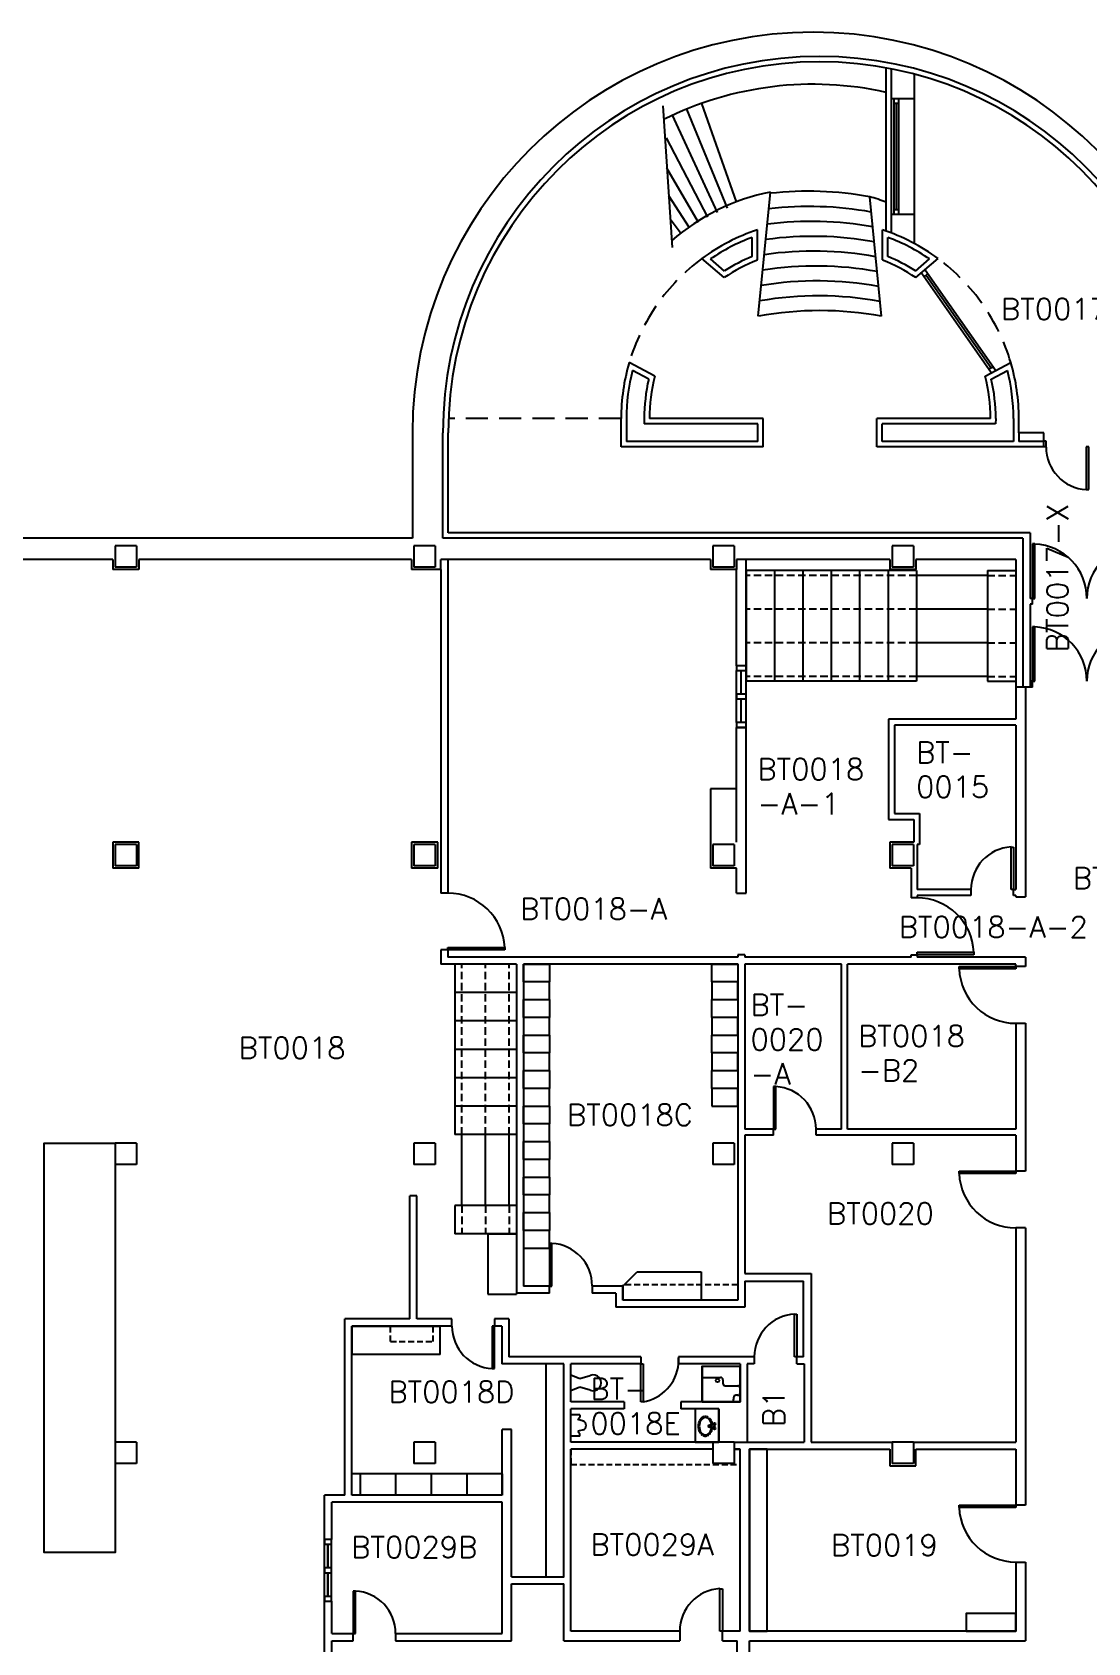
# Model space of a CAD drawing. Extents: x 2736 to 7299, y 18111 to 20264.
# Drawn here: x 4357 to 5249, y 18903 to 20264 of the extents above; entities that cross this region are included whole.
import ezdxf
from ezdxf.enums import TextEntityAlignment as Align

# ---------------------------------------------------------------- set-up
doc = ezdxf.new("R2010")
doc.units = 0
doc.header["$MEASUREMENT"] = 0
doc.linetypes.add('HIDDEN', pattern=[0.375, 0.25, -0.125])
doc.layers.get('0').update_dxf_attribs({"linetype": 'CONTINUOUS'})
for name, color, linetype in [('ARDOOR', 7, 'CONTINUOUS'), ('ARROOMNO', 4, 'CONTINUOUS'), ('ARWALL', 7, 'CONTINUOUS'), ('ARWINDOW', 7, 'CONTINUOUS'), ('COL', 14, 'CONTINUOUS'), ('EQUIP', 30, 'CONTINUOUS'), ('EXDOOR', 8, 'CONTINUOUS'), ('EXWALL', 8, 'CONTINUOUS'), ('MILL', 1, 'CONTINUOUS'), ('MPFIXTURE', 3, 'CONTINUOUS')]:
    doc.layers.add(name, color=color, linetype=linetype)
doc.styles.add('ROMANS', font='romans.shx', dxfattribs={"height": 18})

# ---------------------------------------------------------------- blocks, each defined once
blk = doc.blocks.new('COL2')
for p, q in [((-0.5, -0.5), (-0.5, 0.5)), ((-0.5, 0.5), (0.5, 0.5)), ((0.5, -0.5), (0.5, 0.5)), ((-0.5, -0.5), (0.5, -0.5))]:
    blk.add_line(p, q)
blk = doc.blocks.new('A$C366807C2')
at = {"layer": 'EXDOOR'}
for p, q in [((44, 46), (46, 46)), ((44, 0), (44, 46)), ((46, 46), (46, 0)), ((46, 0), (44, 0))]:
    blk.add_line(p, q, dxfattribs=at)
blk.add_arc((46, 0), 46, 92.4919, 180.0542, dxfattribs=at)
blk = doc.blocks.new('A$C255207F9')
at = {"layer": 'EXDOOR'}
for p, q in [((2, 46), (0, 46)), ((0, 46), (0, 0)), ((2, 0), (2, 46)), ((0, 0), (2, 0))]:
    blk.add_line(p, q, dxfattribs=at)
blk.add_arc((0, 0), 46, 359.9458, 87.5081, dxfattribs=at)
blk = doc.blocks.new('A$C1D731662')
at = {"layer": 'EXDOOR'}
for p, q in [((2, 46), (0, 46)), ((0, 46), (0, 0)), ((2, 0), (2, 46)), ((0, 0), (2, 0))]:
    blk.add_line(p, q, dxfattribs=at)
blk.add_arc((0, 0), 46, 359.9458, 87.5081, dxfattribs=at)
blk = doc.blocks.new('A$C6A6C30FD')
at = {"layer": 'EXDOOR'}
for p, q in [((44, 46), (46, 46)), ((44, 0), (44, 46)), ((46, 46), (46, 0)), ((46, 0), (44, 0))]:
    blk.add_line(p, q, dxfattribs=at)
blk.add_arc((46, 0), 46, 92.4919, 180.0542, dxfattribs=at)
blk = doc.blocks.new('A$C3A755600')
at = {"layer": 'EXDOOR'}
for p, q in [((36, 36), (34, 36)), ((34, 36), (34, 0)), ((36, 0), (36, 36)), ((34, 0), (36, 0))]:
    blk.add_line(p, q, dxfattribs=at)
blk.add_arc((36, 35.9), 36, 179.9115, 266.8153, dxfattribs=at)
blk = doc.blocks.new('A$C02120F41')
at = {"layer": 'ARDOOR'}
for p, q in [((34, 0), (34, 36)), ((34, 36), (36, 36)), ((36, 36), (36, 0)), ((36, 0), (34, 0))]:
    blk.add_line(p, q, dxfattribs=at)
blk.add_arc((36, 0.1), 36, 93.1847, 180.0885, dxfattribs=at)
blk = doc.blocks.new('A$C256901C2')
at = {"layer": 'ARDOOR'}
for p, q in [((0, 46), (0, 48)), ((0, 48), (48, 48)), ((48, 46), (0, 46)), ((48, 48), (48, 46))]:
    blk.add_line(p, q, dxfattribs=at)
blk.add_arc((48, 48), 48, 182.388, 270.0498, dxfattribs=at)
blk = doc.blocks.new('A$C48787888')
at = {"layer": 'ARDOOR'}
for p, q in [((2, 36), (0, 36)), ((0, 36), (0, 0)), ((2, 0), (2, 36)), ((0, 0), (2, 0))]:
    blk.add_line(p, q, dxfattribs=at)
blk.add_arc((0, 0.1), 36, 359.9115, 86.8153, dxfattribs=at)
blk = doc.blocks.new('A$C55704A60')
at = {"layer": 'ARDOOR'}
for p, q in [((34, 36), (34, 0)), ((36, 36), (34, 36)), ((36, 0), (36, 36)), ((34, 0), (36, 0))]:
    blk.add_line(p, q, dxfattribs=at)
blk.add_arc((36, 35.9), 36, 179.9115, 266.8153, dxfattribs=at)
blk = doc.blocks.new('A$C0FC73D5D')
at = {"layer": 'ARDOOR'}
for p, q in [((34, 0), (34, 36)), ((34, 36), (36, 36)), ((36, 36), (36, 0)), ((36, 0), (34, 0))]:
    blk.add_line(p, q, dxfattribs=at)
blk.add_arc((36, 0.1), 36, 93.1847, 180.0885, dxfattribs=at)
blk = doc.blocks.new('A$C3BF1681F')
at = {"layer": 'ARDOOR'}
for p, q in [((0, 0), (0, 32)), ((0, 32), (2, 32)), ((2, 32), (2, 0)), ((2, 0), (0, 0))]:
    blk.add_line(p, q, dxfattribs=at)
blk.add_arc((-3.8, 35.5), 36, 279.3149, 354.3803, dxfattribs=at)
blk = doc.blocks.new('A$C72025685')
at = {"layer": 'ARDOOR'}
for p, q in [((0, 46), (0, 48)), ((0, 48), (48, 48)), ((48, 46), (0, 46)), ((48, 48), (48, 46))]:
    blk.add_line(p, q, dxfattribs=at)
blk.add_arc((48, 48), 48, 182.388, 270.0498, dxfattribs=at)
blk = doc.blocks.new('A$C5A2C5491')
at = {"layer": 'ARDOOR'}
for p, q in [((34, 0), (34, 36)), ((34, 36), (36, 36)), ((36, 36), (36, 0)), ((36, 0), (34, 0))]:
    blk.add_line(p, q, dxfattribs=at)
blk.add_arc((36, 0.1), 36, 93.1847, 180.0885, dxfattribs=at)
blk = doc.blocks.new('A$C20663444')
at = {"layer": 'ARDOOR'}
for p, q in [((2, 36), (0, 36)), ((0, 36), (0, 0)), ((2, 0), (2, 36)), ((0, 0), (2, 0))]:
    blk.add_line(p, q, dxfattribs=at)
blk.add_arc((0, 0.1), 36, 359.9115, 86.8153, dxfattribs=at)
blk = doc.blocks.new('A$C68C35797')
at = {"layer": 'ARDOOR'}
for p, q in [((2, 36), (0, 36)), ((0, 36), (0, 0)), ((2, 0), (2, 36)), ((0, 0), (2, 0))]:
    blk.add_line(p, q, dxfattribs=at)
blk.add_arc((0, 0.1), 36, 359.9115, 86.8153, dxfattribs=at)

msp = doc.modelspace()

# ---------------------------------------------------------------- linework, layer by layer
at = {"layer": 'ARDOOR'}
for p, q in [((5186, 19534.6), (5186, 19534.6)), ((5104.5, 19484.6), (5104.5, 19486.6)), ((5104.5, 19486.6), (5152.5, 19486.6)), ((5104.5, 19484.6), (5104.5, 19486.6)), ((5104.5, 19486.6), (5152.5, 19486.6)), ((5152.5, 19484.6), (5104.5, 19484.6)), ((5152.5, 19486.6), (5152.5, 19484.6)), ((4903, 19138.8), (4903, 19143.8))]:
    msp.add_line(p, q, dxfattribs=at)
msp.add_arc((5104.5, 19484.6), 48, 2.388, 90.0498, dxfattribs=at)
at = {"layer": 'ARWALL'}
for p, q in [((4708.2, 19818.7), (4708.2, 19536.6)), ((4960, 19728.7), (4960, 19818.7)), ((4702.2, 19810.2), (4702.2, 19536.6)), ((4952, 19728.7), (4952, 19810.2)), ((4960, 19728.7), (4952, 19728.7)), ((5188, 19710.7), (5188, 19683.7)), ((5196, 19710.7), (5196, 19533.6)), ((5188, 19683.7), (5080.5, 19683.7)), ((5080.5, 19683.7), (5080.5, 19598.8)), ((4960, 19676.7), (4952, 19676.7)), ((4952, 19579.7), (4952, 19676.7)), ((4960, 19536.6), (4960, 19676.7)), ((5188, 19678.7), (5085.5, 19678.7)), ((5085.5, 19678.7), (5085.5, 19603.8)), ((5188, 19678.7), (5188, 19539.6)), ((4930, 19624.7), (4930, 19557.7)), ((4952, 19624.7), (4930, 19624.7)), ((5085.5, 19603.8), (5106.7, 19603.8)), ((5106.7, 19603.8), (5106.7, 19577.6)), ((5080.5, 19598.8), (5101.7, 19598.8)), ((5101.7, 19598.8), (5101.7, 19579.7)), ((4447, 19579.7), (4425, 19579.7)), ((4425, 19579.7), (4425, 19557.7)), ((4447, 19557.7), (4447, 19579.7)), ((4677.5, 19579.7), (4677.5, 19557.7)), ((4699.5, 19579.7), (4677.5, 19579.7)), ((4699.5, 19557.7), (4699.5, 19579.7)), ((5081.5, 19579.7), (5081.5, 19557.7)), ((5101.7, 19579.7), (5081.5, 19579.7)), ((5104.5, 19577.6), (5104.5, 19539.6)), ((5106.7, 19577.6), (5104.5, 19577.6)), ((4447, 19557.7), (4425, 19557.7)), ((4699.5, 19557.7), (4677.5, 19557.7)), ((4952, 19557.7), (4930, 19557.7)), ((4952, 19536.6), (4952, 19557.7)), ((5099.5, 19557.7), (5081.5, 19557.7)), ((5099.5, 19557.7), (5099.5, 19532.6)), ((4708.2, 19536.6), (4702.2, 19536.6)), ((4952, 19536.6), (4960, 19536.6)), ((5104.5, 19532.6), (5099.5, 19532.6)), ((5150, 19539.6), (5104.5, 19539.6)), ((5150, 19534.6), (5104.5, 19534.6)), ((5104.5, 19534.6), (5104.5, 19532.6)), ((5150, 19539.6), (5150, 19534.6)), ((5186, 19534.6), (5186, 19539.6)), ((5186, 19539.6), (5188, 19539.6)), ((5188, 19534.6), (5186, 19534.6)), ((5188, 19534.6), (5188, 19533.6)), ((5188, 19533.6), (5196, 19533.6)), ((4708.2, 19488.6), (4702.2, 19488.6)), ((4702.2, 19488.6), (4702.2, 19476.6)), ((4708.2, 19488.6), (4708.2, 19482.6)), ((4953, 19482.6), (4708.2, 19482.6)), ((4959, 19484.6), (4953, 19484.6)), ((4953, 19484.6), (4953, 19482.6)), ((4959, 19484.6), (4959, 19482.6)), ((5099.5, 19482.6), (4959, 19482.6)), ((5099.5, 19482.6), (5099.5, 19484.6)), ((5099.5, 19484.6), (5104.5, 19484.6)), ((5104.5, 19484.6), (5104.5, 19482.6)), ((5196, 19482.6), (5104.5, 19482.6)), ((5196, 19482.6), (5196, 19474.6)), ((4766, 19476.6), (4702.2, 19476.6)), ((4766, 19476.6), (4766, 19198.6)), ((4953, 19476.6), (4772, 19476.6)), ((4772, 19476.6), (4772, 19204.6)), ((4953, 19476.6), (4953, 19192.6)), ((5040.6, 19476.6), (4959, 19476.6)), ((4959, 19476.6), (4959, 19337.1)), ((5040.6, 19337.1), (5040.6, 19476.6)), ((5188, 19476.6), (5045.6, 19476.6)), ((5045.6, 19337.1), (5045.6, 19476.6)), ((5188, 19474.6), (5188, 19476.6)), ((5196, 19474.6), (5188, 19474.6)), ((5188, 19426.6), (5188, 19337.1)), ((5188, 19426.6), (5196, 19426.6)), ((5196, 19426.6), (5196, 19301.7)), ((4983.2, 19337.1), (4959, 19337.1)), ((4983.2, 19332.1), (4959, 19332.1)), ((4959, 19332.1), (4959, 19215.3)), ((4983.2, 19332.1), (4983.2, 19337.1)), ((5040.6, 19337.1), (5019.2, 19337.1)), ((5019.2, 19332.1), (5019.2, 19337.1)), ((5188, 19332.1), (5019.2, 19332.1)), ((5188, 19337.1), (5045.6, 19337.1)), ((5188, 19332.1), (5188, 19301.7)), ((5196, 19301.7), (5188, 19301.7)), ((4676, 19176.8), (4676, 19280.8)), ((4682, 19280.8), (4676, 19280.8)), ((4682, 19176.8), (4682, 19280.8)), ((5196, 19253.7), (5188, 19253.7)), ((5188, 19253.7), (5188, 19072.7)), ((5196, 19253.7), (5196, 19019.3)), ((4959, 19215.3), (5015, 19215.3)), ((4959, 19208.8), (5008.5, 19208.8)), ((4959, 19208.8), (4959, 19186.6)), ((5008.5, 19144.8), (5008.5, 19208.8)), ((5015, 19215.3), (5015, 19072.7)), ((4794, 19198.6), (4766, 19198.6)), ((4794, 19204.6), (4772, 19204.6)), ((4794, 19198.6), (4794, 19204.6)), ((4856, 19204.6), (4830, 19204.6)), ((4830, 19204.6), (4830, 19198.6)), ((4850, 19198.6), (4830, 19198.6)), ((4850, 19198.6), (4850, 19186.6)), ((4856, 19204.6), (4856, 19192.6)), ((4953, 19192.6), (4856, 19192.6)), ((4959, 19186.6), (4850, 19186.6)), ((4621, 19027.8), (4621, 19176.8)), ((4676, 19176.8), (4621, 19176.8)), ((4627, 19027.8), (4627, 19170.8)), ((4711.6, 19170.8), (4627, 19170.8)), ((4711.6, 19176.8), (4682, 19176.8)), ((4711.6, 19170.8), (4711.6, 19176.8)), ((4759.6, 19176.8), (4747.6, 19176.8)), ((4747.6, 19176.8), (4747.6, 19170.8)), ((4753.6, 19170.8), (4747.6, 19170.8)), ((4753.6, 19170.8), (4753.6, 19138.8)), ((4759.6, 19176.8), (4759.6, 19144.8)), ((4806, 19138.8), (4753.6, 19138.8)), ((4871, 19144.8), (4759.6, 19144.8)), ((4806, 18958.8), (4806, 19138.8)), ((4871, 19138.8), (4812, 19138.8)), ((4812, 19106.8), (4812, 19138.8)), ((4871, 19144.8), (4871, 19138.8)), ((4967, 19144.8), (4903, 19144.8)), ((4903, 19144.8), (4903, 19138.8)), ((4955, 19138.8), (4903, 19138.8)), ((4955, 19138.8), (4955, 19106.8)), ((4967, 19138.8), (4961, 19138.8)), ((4961, 19138.8), (4961, 19072.7)), ((4967, 19144.8), (4967, 19138.8)), ((5008.5, 19144.8), (5003, 19144.8)), ((5003, 19138.8), (5003, 19144.8)), ((5003, 19138.8), (5009, 19138.8)), ((5009, 19138.8), (5009, 19072.7)), ((4857, 19106.8), (4812, 19106.8)), ((4812, 19072.7), (4812, 19100.8)), ((4857, 19100.8), (4812, 19100.8)), ((4857, 19106.8), (4857, 19100.8)), ((4905, 19106.8), (4905, 19100.8)), ((4955, 19106.8), (4905, 19106.8)), ((4937, 19100.8), (4905, 19100.8)), ((4937, 19100.8), (4937, 19072.7)), ((4762, 19083.3), (4754, 19083.3)), ((4754, 19027.8), (4754, 19083.3)), ((4762, 18958.8), (4762, 19083.3)), ((4932, 19072.7), (4812, 19072.7)), ((4950, 19072.7), (5009, 19072.7)), ((5015, 19072.7), (5083.5, 19072.7)), ((5101.5, 19072.7), (5188, 19072.7)), ((4932, 19066.7), (4812, 19066.7)), ((4812, 18912.8), (4812, 19066.7)), ((4950, 19066.7), (4955, 19066.7)), ((4955, 18912.8), (4955, 19066.7)), ((4963, 19066.7), (5081.5, 19066.7)), ((4963, 18912.8), (4963, 19066.7)), ((5081.5, 19066.7), (5081.5, 19052.7)), ((5103.5, 19066.7), (5188, 19066.7)), ((5103.5, 19052.7), (5103.5, 19066.7)), ((5188, 19066.7), (5188, 19019.3)), ((5081.5, 19052.7), (5103.5, 19052.7)), ((4621, 19027.8), (4604, 19027.8)), ((4604, 18910.8), (4604, 19027.8)), ((4754, 19021.8), (4610, 19021.8)), ((4610, 18990.3), (4610, 19021.8)), ((4754, 19027.8), (4627, 19027.8)), ((4754, 18910.8), (4754, 19021.8)), ((5196, 19019.3), (5188, 19019.3)), ((4609.8, 18990.3), (4610, 18990.3)), ((5188, 18971.3), (5188, 18912.8)), ((5188, 18971.3), (5196, 18971.3)), ((5196, 18971.3), (5196, 18904.8)), ((4762, 18958.8), (4806, 18958.8)), ((4762, 18952.8), (4806, 18952.8)), ((4762, 18904.8), (4762, 18952.8)), ((4806, 18904.8), (4806, 18952.8)), ((4604, 18938.3), (4610, 18938.3)), ((4610, 18910.8), (4610, 18938.3)), ((4604, 18894.8), (4604, 18910.8)), ((4610, 18910.8), (4628, 18910.8)), ((4628, 18904.8), (4628, 18910.8)), ((4664, 18910.8), (4754, 18910.8)), ((4664, 18910.8), (4664, 18904.8)), ((4904, 18912.8), (4812, 18912.8)), ((4904, 18912.8), (4904, 18904.8)), ((4955, 18912.8), (4940, 18912.8)), ((4940, 18904.8), (4940, 18912.8)), ((5188, 18912.8), (4963, 18912.8)), ((4610, 18904.8), (4628, 18904.8)), ((4610, 18894.8), (4610, 18904.8)), ((4664, 18904.8), (4762, 18904.8)), ((4806, 18904.8), (4904, 18904.8)), ((4940, 18904.8), (4952.5, 18904.8)), ((4952.5, 18882.8), (4952.5, 18904.8)), ((4963, 18904.8), (5196, 18904.8)), ((4963, 18882.8), (4963, 18904.8))]:
    msp.add_line(p, q, dxfattribs=at)
at = {"layer": 'ARWINDOW', "linetype": 'CONTINUOUS'}
for p, q in [((4952, 19680.7), (4952, 19724.7)), ((4955.8, 19704.7), (4955.8, 19724.7)), ((4956, 19704.7), (4956, 19724.7)), ((4960, 19680.7), (4960, 19724.7)), ((4955.8, 19680.7), (4955.8, 19700.7)), ((4956, 19680.7), (4956, 19700.7)), ((4604, 18966.3), (4604, 18986.3)), ((4606.8, 18966.3), (4606.8, 18986.3)), ((4607, 18966.3), (4607, 18986.3)), ((4609.8, 18966.3), (4609.8, 18986.3)), ((4604, 18942.3), (4604, 18962.3)), ((4606.8, 18942.3), (4606.8, 18962.3)), ((4607, 18942.3), (4607, 18962.3)), ((4609.8, 18942.3), (4609.8, 18962.3))]:
    msp.add_line(p, q, dxfattribs=at)
for points in [[(4960, 19724.7), (4960, 19728.7), (4952, 19728.7), (4952, 19724.7)], [(4960, 19700.7), (4960, 19704.7), (4952, 19704.7), (4952, 19700.7)], [(4960, 19676.7), (4960, 19680.7), (4952, 19680.7), (4952, 19676.7)], [(4609.8, 18986.3), (4609.8, 18990.3), (4604, 18990.3), (4604, 18986.3)], [(4609.8, 18962.3), (4609.8, 18966.3), (4604, 18966.3), (4604, 18962.3)], [(4609.8, 18938.3), (4609.8, 18942.3), (4604, 18942.3), (4604, 18938.3)]]:
    msp.add_lwpolyline(points, close=True, dxfattribs=at)
at = {"layer": 'COL'}
for p, q in [((4950, 19072.7), (4932, 19072.7)), ((4932, 19072.7), (4932, 19054.7)), ((4950, 19072.7), (4950, 19054.7)), ((4950, 19054.7), (4932, 19054.7))]:
    msp.add_line(p, q, dxfattribs=at)
at = {"layer": 'EQUIP'}
for p, q in [((5104, 19809.2), (4960, 19809.2)), ((4960, 19809.2), (4960, 19715.7)), ((4984, 19809.2), (4984, 19715.7)), ((5008, 19809.2), (5008, 19715.7)), ((5032, 19809.2), (5032, 19715.7)), ((5056, 19809.2), (5056, 19715.7)), ((5080, 19809.2), (5080, 19715.7)), ((5104, 19809.2), (5104, 19715.7)), ((5164, 19805.2), (5104, 19805.2)), ((5164, 19809.2), (5188, 19809.2)), ((5164, 19809.2), (5164, 19715.7)), ((5188, 19809.2), (5188, 19715.7)), ((5164, 19776.7), (5104, 19776.7)), ((5164, 19748.2), (5104, 19748.2)), ((5104, 19715.7), (4960, 19715.7)), ((5164, 19719.7), (5104, 19719.7)), ((5164, 19715.7), (5188, 19715.7)), ((4766, 19476.6), (4714, 19476.6)), ((4714, 19476.6), (4714, 19332.6)), ((4766, 19476.6), (4766, 19332.6)), ((4766, 19452.6), (4714, 19452.6)), ((4766, 19428.6), (4714, 19428.6)), ((4766, 19404.6), (4714, 19404.6)), ((4766, 19380.6), (4714, 19380.6)), ((4766, 19356.6), (4714, 19356.6)), ((4766, 19332.6), (4714, 19332.6)), ((4720, 19272.6), (4720, 19332.6)), ((4740, 19272.6), (4740, 19332.6)), ((4760, 19272.6), (4760, 19332.6)), ((4766, 19272.6), (4714, 19272.6)), ((4714, 19272.6), (4714, 19248.6)), ((4766, 19272.6), (4766, 19248.6)), ((4766, 19248.6), (4714, 19248.6)), ((4760, 19248.6), (4720, 19248.6))]:
    msp.add_line(p, q, dxfattribs=at)
at = {"layer": 'EQUIP', "linetype": 'HIDDEN', "ltscale": 25}
for p, q in [((5104, 19805.2), (4960, 19805.2)), ((5164, 19805.2), (5188, 19805.2)), ((5104, 19776.7), (4960, 19776.7)), ((5164, 19776.7), (5188, 19776.7)), ((5104, 19748.2), (4960, 19748.2)), ((5164, 19748.2), (5188, 19748.2)), ((5104, 19719.7), (4960, 19719.7)), ((5164, 19719.7), (5188, 19719.7)), ((4720, 19332.6), (4720, 19476.6)), ((4740, 19332.6), (4740, 19476.6)), ((4760, 19332.6), (4760, 19476.6)), ((4720, 19272.6), (4720, 19248.6)), ((4740, 19272.6), (4740, 19248.6)), ((4760, 19272.6), (4760, 19248.6))]:
    msp.add_line(p, q, dxfattribs=at)
at = {"layer": 'EXWALL', "linetype": 'CONTINUOUS'}
for p, q in [((5078.4, 20096.1), (5078.4, 20234.1)), ((5082.9, 20094.5), (5082.9, 20233.2)), ((5102.4, 20085.5), (5102.4, 20228.7)), ((5082.9, 20208.2), (5102.4, 20208.2)), ((5082.9, 20110.5), (5102.4, 20110.5)), ((5111.3, 20063.5), (5171, 19978.2)), ((5108.2, 20060.9), (5167.5, 19976.3)), ((5112.1, 20058.9), (5167, 19980.6)), ((4854.5, 19913.7), (4854.5, 19937.7)), ((4859, 19937.7), (4859, 19918.2)), ((4874, 19937.7), (4874, 19933.2)), ((5171, 19937.7), (5170.9, 19933.2)), ((5186, 19937.7), (5186, 19918.2)), ((5190.5, 19925.7), (5190.5, 19937.7)), ((4704, 19836.7), (4704, 19925.7)), ((4708.5, 19841.2), (4708.5, 19925.7)), ((5190.5, 19925.7), (5190.5, 19918.2)), ((5211.5, 19925.7), (5190.5, 19925.7)), ((5211.5, 19913.7), (5211.5, 19925.7))]:
    msp.add_line(p, q, dxfattribs=at)
at = {"layer": 'EXWALL'}
for p, q in [((4889.7, 20201.9), (4897.5, 20082.2)), ((4944.3, 20115.5), (4910.1, 20199.3)), ((4952, 20120.9), (4922.6, 20204.1)), ((5084.9, 20208.2), (5084.9, 20110.5)), ((5084.9, 20204.2), (5088.9, 20204.2)), ((5086.9, 20204.2), (5086.9, 20114.5)), ((5088.9, 20208.2), (5088.9, 20110.5)), ((4936, 20111.9), (4897.9, 20194)), ((4927.8, 20107.9), (4892.8, 20175)), ((4919.9, 20103.5), (4893.1, 20149.4)), ((4912.2, 20098.8), (4894.7, 20125.8)), ((4970.4, 20024.2), (4980.8, 20129)), ((5074.5, 20024.2), (5064.6, 20125.2)), ((4905.1, 20093.7), (4896, 20106.3)), ((5084.9, 20114.5), (5088.9, 20114.5)), ((4965.1, 20074.7), (4965.1, 20090.8)), ((4969.6, 20071.7), (4969.6, 20097.2)), ((5075.3, 20071.7), (5075.4, 20097.2)), ((5079.8, 20074.7), (5079.9, 20090.8)), ((4941.5, 20056.8), (4922.7, 20072.9)), ((4941.9, 20062.4), (4930, 20072.6)), ((5103.1, 20062.4), (5114.9, 20072.6)), ((5103.4, 20056.8), (5122.2, 20072.9)), ((5110.5, 20057.6), (5113.6, 20060.3)), ((4883, 19973.4), (4861.3, 19985)), ((5162, 19973.4), (5183.7, 19985)), ((5165.2, 19979.6), (5168.7, 19981.5)), ((4877.8, 19971.1), (4864.1, 19978.4)), ((5167.2, 19971.1), (5180.8, 19978.4)), ((4970, 19933.2), (4874, 19933.2)), ((4974.5, 19937.7), (4878.5, 19937.7)), ((4970, 19918.2), (4970, 19933.2)), ((4974.5, 19913.7), (4974.5, 19937.7)), ((5166.5, 19937.7), (5070.5, 19937.7)), ((5070.5, 19913.7), (5070.5, 19937.7)), ((5170.9, 19933.2), (5075, 19933.2)), ((5075, 19918.2), (5075, 19933.2)), ((4678.2, 19925.7), (4678.2, 19836.7)), ((4974.5, 19913.7), (4854.5, 19913.7)), ((4970, 19918.2), (4859, 19918.2)), ((5211.5, 19913.7), (5070.5, 19913.7)), ((5186, 19918.2), (5075, 19918.2)), ((5211.5, 19918.2), (5190.5, 19918.2)), ((5213.5, 19918.7), (5211.5, 19918.7)), ((5213.5, 19913.7), (5211.5, 19913.7)), ((5213.5, 19913.7), (5213.5, 19918.7)), ((4678.2, 19836.7), (3683.5, 19836.7)), ((5194, 19836.7), (4704, 19836.7)), ((5200, 19841.2), (4708.5, 19841.2)), ((5194, 19836.7), (5194, 19710.7)), ((5200, 19841.2), (5200, 19785.7)), ((4425, 19818.7), (4194.5, 19818.7)), ((4425, 19818.7), (4425, 19810.2)), ((4677.5, 19818.7), (4447, 19818.7)), ((4447, 19818.7), (4447, 19810.2)), ((4677.5, 19818.7), (4677.5, 19810.2)), ((4930, 19818.7), (4702.2, 19818.7)), ((4702.2, 19810.2), (4702.2, 19818.7)), ((4930, 19818.7), (4930, 19810.2)), ((5081.5, 19818.7), (4952, 19818.7)), ((4952, 19818.7), (4952, 19810.2)), ((5081.5, 19818.7), (5081.5, 19810.2)), ((5188, 19818.7), (5103.5, 19818.7)), ((5103.5, 19818.7), (5103.5, 19810.2)), ((5188, 19818.7), (5188, 19710.7)), ((4447, 19810.2), (4425, 19810.2)), ((4702.2, 19810.2), (4677.5, 19810.2)), ((4952, 19810.2), (4930, 19810.2)), ((5103.5, 19810.2), (5081.5, 19810.2)), ((5202, 19785.7), (5200, 19785.7)), ((5200, 19780.7), (5200, 19710.7)), ((5202, 19780.7), (5200, 19780.7)), ((5202, 19780.7), (5202, 19785.7)), ((5200, 19710.7), (5188, 19710.7)), ((5202, 19715.7), (5200, 19715.7)), ((5202, 19710.7), (5200, 19710.7)), ((5202, 19710.7), (5202, 19715.7))]:
    msp.add_line(p, q, dxfattribs=at)
at = {"layer": 'EXWALL', "linetype": 'HIDDEN', "ltscale": 75}
msp.add_line((4854.5, 19937.7), (4708.7, 19937.7), dxfattribs=at)
at = {"layer": 'EXWALL', "linetype": 'CONTINUOUS'}
for centre, radius, start, end in [((5016.7, 19925.7), 338.5, 0, 180), ((5022, 19925.7), 318, 0, 180), ((5022, 19925.7), 313.5, 0, 180), ((5022.5, 19937.7), 168, 108.3549, 126.4319), ((5022.5, 19937.7), 163.5, 110.5474, 124.4362), ((5022.5, 19937.7), 168, 53.5681, 71.6451), ((5022.5, 19937.7), 163.5, 55.5638, 69.4526), ((5022.5, 19937.7), 144, 111.5237, 124.1936), ((5022.5, 19937.7), 148.5, 112.7138, 122.8658), ((5022.5, 19937.7), 144, 55.8064, 68.4763), ((5022.5, 19937.7), 148.5, 57.1342, 67.2862), ((5022.5, 19937.7), 168, 163.6517, 180), ((5022.5, 19937.7), 168, 0, 16.3483), ((5022.5, 19937.7), 163.5, 165.5989, 180), ((5022.5, 19937.7), 148.5, 167.0178, 180), ((5022.5, 19937.7), 144, 165.6519, 180), ((5022.5, 19937.7), 144, 0, 14.3481), ((5022.5, 19937.7), 148.5, 0, 12.9822), ((5022.5, 19937.7), 163.5, 0, 14.4011)]:
    msp.add_arc(centre, radius, start, end, dxfattribs=at)
at = {"layer": 'EXWALL'}
for centre, radius, start, end in [((5016.7, 19937.7), 282.5, 77.3942, 116.5591), ((5014.7, 19954.4), 177.9, 100.9979, 131.358), ((5012.5, 19840), 289.8, 79.6603, 96.3164), ((5014.7, 19954.4), 177.9, 69.0286, 73.7213), ((5015.1, 19814.5), 289.8, 79.6603, 97.3275), ((5013.8, 19827.1), 289.8, 79.6603, 96.8293), ((5016.3, 19801.9), 289.8, 79.6603, 97.8268), ((5017.5, 19789.4), 289.8, 79.6603, 98.3271), ((5018.8, 19776.8), 289.8, 79.6603, 98.8285), ((5020, 19764.2), 289.8, 79.6603, 99.3311), ((5021.2, 19751.6), 289.8, 79.6603, 99.8348), ((5022.5, 19739.1), 289.8, 79.6603, 100.3397)]:
    msp.add_arc(centre, radius, start, end, dxfattribs=at)
at = {"layer": 'EXWALL', "linetype": 'HIDDEN', "ltscale": 75}
for start, end in [(126.4319, 163.6517), (16.3483, 53.5681)]:
    msp.add_arc((5022.5, 19937.7), 168, start, end, dxfattribs=at)
at = {"layer": 'MILL'}
for p, q in [((4742, 19248.6), (4766, 19248.6)), ((4766, 19248.6), (4766, 19197.6)), ((4856, 19204.6), (4868, 19216.6)), ((4856, 19205.6), (4856, 19204.6)), ((4868, 19216.6), (4922, 19216.6)), ((4922, 19216.6), (4922, 19192.6)), ((4742, 19197.6), (4766, 19197.6)), ((4856, 19192.6), (4856, 19204.6)), ((4922, 19192.6), (4856, 19192.6)), ((4627, 19146.8), (4627, 19170.8)), ((4627, 19170.8), (4627, 19146.8)), ((4627, 19170.8), (4701.6, 19170.8)), ((4701.6, 19146.8), (4701.6, 19170.8)), ((4701.6, 19146.8), (4627, 19146.8)), ((4937, 19072.7), (4937, 19100.8)), ((4754, 19045.8), (4627, 19045.8)), ((4627, 19027.8), (4627, 19045.8)), ((4634, 19045.8), (4634, 19027.8)), ((4664, 19045.8), (4664, 19027.8)), ((4694, 19045.8), (4694, 19027.8)), ((4724, 19045.8), (4724, 19027.8)), ((4754, 19045.8), (4754, 19027.8)), ((4754, 19027.8), (4627, 19027.8))]:
    msp.add_line(p, q, dxfattribs=at)
at = {"layer": 'MILL', "linetype": 'HIDDEN', "ltscale": 20}
for p, q in [((4953, 19205.6), (4856, 19205.6)), ((4953, 19205.6), (4953, 19192.6)), ((4953, 19192.6), (4922, 19192.6)), ((4659.6, 19157.8), (4659.6, 19170.8)), ((4695.6, 19157.8), (4695.6, 19170.8)), ((4659.6, 19157.8), (4695.6, 19157.8))]:
    msp.add_line(p, q, dxfattribs=at)
at = {"layer": 'MILL', "linetype": 'CONTINUOUS'}
for p, q in [((4937, 19100.8), (4917, 19100.8)), ((4917, 19100.8), (4917, 19072.7)), ((4917, 19072.7), (4937, 19072.7))]:
    msp.add_line(p, q, dxfattribs=at)
at = {"layer": 'MILL'}
for points in [[(4772, 19476.6), (4794, 19476.6), (4794, 19461.6), (4772, 19461.6), (4772, 19466.9), (4772, 19476.6)], [(4931, 19476.6), (4953, 19476.6), (4953, 19461.6), (4931, 19461.6), (4931, 19466.9), (4931, 19476.6)], [(4772, 19446.6), (4794, 19446.6), (4794, 19461.6), (4772, 19461.6), (4772, 19456.3), (4772, 19446.6)], [(4931, 19446.6), (4953, 19446.6), (4953, 19461.6), (4931, 19461.6), (4931, 19456.3), (4931, 19446.6)], [(4772, 19446.6), (4794, 19446.6), (4794, 19431.6), (4772, 19431.6), (4772, 19436.9), (4772, 19446.6)], [(4931, 19446.6), (4953, 19446.6), (4953, 19431.6), (4931, 19431.6), (4931, 19436.9), (4931, 19446.6)], [(4772, 19416.6), (4794, 19416.6), (4794, 19431.6), (4772, 19431.6), (4772, 19426.3), (4772, 19416.6)], [(4931, 19416.6), (4953, 19416.6), (4953, 19431.6), (4931, 19431.6), (4931, 19426.3), (4931, 19416.6)], [(4772, 19416.6), (4794, 19416.6), (4794, 19401.6), (4772, 19401.6), (4772, 19406.9), (4772, 19416.6)], [(4931, 19416.6), (4953, 19416.6), (4953, 19401.6), (4931, 19401.6), (4931, 19406.9), (4931, 19416.6)], [(4772, 19386.6), (4794, 19386.6), (4794, 19401.6), (4772, 19401.6), (4772, 19396.3), (4772, 19386.6)], [(4931, 19386.6), (4953, 19386.6), (4953, 19401.6), (4931, 19401.6), (4931, 19396.3), (4931, 19386.6)], [(4772, 19386.6), (4794, 19386.6), (4794, 19371.6), (4772, 19371.6), (4772, 19376.9), (4772, 19386.6)], [(4931, 19386.6), (4953, 19386.6), (4953, 19371.6), (4931, 19371.6), (4931, 19376.9), (4931, 19386.6)], [(4772, 19356.6), (4794, 19356.6), (4794, 19371.6), (4772, 19371.6), (4772, 19366.3), (4772, 19356.6)], [(4931, 19356.6), (4953, 19356.6), (4953, 19371.6), (4931, 19371.6), (4931, 19366.3), (4931, 19356.6)], [(4772, 19356.6), (4794, 19356.6), (4794, 19341.6), (4772, 19341.6), (4772, 19346.9), (4772, 19356.6)], [(4772, 19326.6), (4794, 19326.6), (4794, 19341.6), (4772, 19341.6), (4772, 19336.3), (4772, 19326.6)], [(4427, 19325.2), (4427, 18979.5), (4367, 18979.5), (4367, 19325.2), (4427, 19325.2)], [(4772, 19326.6), (4794, 19326.6), (4794, 19311.6), (4772, 19311.6), (4772, 19316.9), (4772, 19326.6)], [(4772, 19296.6), (4794, 19296.6), (4794, 19311.6), (4772, 19311.6), (4772, 19306.3), (4772, 19296.6)], [(4772, 19296.6), (4794, 19296.6), (4794, 19281.6), (4772, 19281.6), (4772, 19286.9), (4772, 19296.6)], [(4772, 19266.6), (4794, 19266.6), (4794, 19281.6), (4772, 19281.6), (4772, 19276.3), (4772, 19266.6)], [(4772, 19266.6), (4794, 19266.6), (4794, 19251.6), (4772, 19251.6), (4772, 19256.9), (4772, 19266.6)], [(4766, 19248.6), (4742, 19248.6), (4742, 19197.6)], [(4772, 19236.6), (4794, 19236.6), (4794, 19251.6), (4772, 19251.6), (4772, 19246.3), (4772, 19236.6)], [(4806, 19138.8), (4791, 19138.8), (4791, 18958.8), (4806, 18958.8), (4806, 19138.8)], [(4932, 19066.7), (4932, 19066.7), (4932, 19066.7), (4932, 19066.7), (4812, 19066.7)], [(4978, 19066.7), (4963, 19066.7), (4963, 18912.8), (4978, 18912.8), (4978, 19066.7)], [(5188, 18927.8), (5146, 18927.8), (5146, 18912.8), (5188, 18912.8), (5188, 18927.8)]]:
    msp.add_lwpolyline(points, dxfattribs=at)
at = {"layer": 'MILL', "linetype": 'HIDDEN', "ltscale": 20}
msp.add_lwpolyline([(4812, 19066.7), (4812, 19053.7), (4955, 19053.7), (4955, 19066.7), (4950, 19066.7)], dxfattribs=at)
at = {"layer": 'MPFIXTURE', "linetype": 'CONTINUOUS'}
for p, q in [((4812, 19129.6), (4819.6, 19126.5)), ((4819.6, 19126.5), (4828.3, 19129.1)), ((4923, 19127.3), (4938.5, 19127.3)), ((4940.5, 19125.3), (4940.5, 19122.3)), ((4819.6, 19119.2), (4812, 19116)), ((4828.3, 19116.5), (4819.6, 19119.2)), ((4942.5, 19120.3), (4953, 19120.3)), ((4949.5, 19110.3), (4949.5, 19108.6)), ((4953.2, 19112.3), (4951.5, 19112.3)), ((4819.5, 19095.8), (4812, 19095.8)), ((4818, 19091.8), (4819.5, 19093.8)), ((4822.6, 19090.5), (4818, 19091.8)), ((4822.6, 19083.1), (4818, 19081.8)), ((4819.5, 19095.8), (4819.5, 19093.8)), ((4927.9, 19086.1), (4929, 19086.1)), ((4929.3, 19086.4), (4929.3, 19087.6)), ((4929.3, 19085.9), (4929.3, 19084.7)), ((4929.6, 19086.1), (4930.7, 19086.1)), ((4818, 19081.8), (4819.5, 19079.8)), ((4819.5, 19077.8), (4819.5, 19079.8))]:
    msp.add_line(p, q, dxfattribs=at)
at = {"layer": 'MPFIXTURE'}
msp.add_line((4819.5, 19077.8), (4812, 19077.8), dxfattribs=at)
for points in [[(4923, 19106.8), (4923, 19136.8), (4955, 19136.8)], [(4923, 19136.8), (4923, 19106.8), (4955, 19106.8), (4955, 19136.8)]]:
    msp.add_lwpolyline(points, dxfattribs=at)
at = {"layer": 'MPFIXTURE', "linetype": 'CONTINUOUS'}
for centre, radius in [((4935.9, 19124.8), 1.5), ((4929.3, 19086.1), 1.12), ((4929.3, 19086.1), 0.875), ((4933.4, 19088.1), 0.75), ((4933.4, 19084.1), 0.75), ((4933.4, 19086.1), 0.5)]:
    msp.add_circle(centre, radius, dxfattribs=at)
for centre, radius, start, end in [((4830.9, 19122.8), 6.81, 247.6869, 112.3113), ((4938.5, 19125.3), 2, 0, 90), ((4942.5, 19122.3), 2, 180, 270), ((4951.5, 19110.3), 2, 90, 180), ((4953, 19114.3), 2, 264.8724, 352.3421), ((4953, 19118.3), 2, 0, 90), ((4947.5, 19108.8), 2, 270, 1.9533), ((4820.9, 19086.8), 4.03, 293.6859, 66.3122)]:
    msp.add_arc(centre, radius, start, end, dxfattribs=at)
at = {"layer": 'MPFIXTURE', "linetype": 'HIDDEN'}
msp.add_ellipse((4925.7, 19086.1), major_axis=(0, 8.34), ratio=0.745318, start_param=0, end_param=6.283175, dxfattribs=at)
at = {"layer": 'MPFIXTURE', "linetype": 'CONTINUOUS'}
msp.add_ellipse((4925.7, 19086.1), major_axis=(0, 7.34), ratio=0.710638, start_param=0, end_param=6.283175, dxfattribs=at)
msp.add_point((4929.3, 19086.1), dxfattribs=at)

# ---------------------------------------------------------------- block references
at = {"layer": 'ARDOOR'}
for name, p in [('A$C02120F41', (5150, 19539.6)), ('A$C256901C2', (5140, 19426.6)), ('A$C68C35797', (4983.2, 19337.1)), ('A$C256901C2', (5140, 19253.7)), ('A$C48787888', (4794, 19204.6)), ('A$C0FC73D5D', (4967, 19144.8)), ('A$C55704A60', (4711.6, 19134.8)), ('A$C3BF1681F', (4871, 19106.8)), ('A$C72025685', (5140, 18971.3)), ('A$C5A2C5491', (4904, 18912.8)), ('A$C20663444', (4628, 18910.8))]:
    msp.add_blockref(name, p, dxfattribs=at)
at = {"layer": 'ARDOOR', "rotation": 180}
msp.add_blockref('A$C256901C2', (4756.2, 19536.6), dxfattribs=at)
at = {"layer": 'COL', "xscale": 18, "yscale": 18, "zscale": 18, "rotation": 180}
for p in [(4436, 19821.2), (4688.5, 19821.2), (4941, 19821.2), (5092.5, 19821.2), (4436, 19568.7), (4688.5, 19568.7), (4941, 19568.7), (5092.5, 19568.7), (4436, 19316.2), (4688.5, 19316.2), (4941, 19316.2), (5092.5, 19316.2), (4436, 19063.7), (4688.5, 19063.7), (5092.5, 19063.7)]:
    msp.add_blockref('COL2', p, dxfattribs=at)
at = {"layer": 'EXDOOR'}
for name, p in [('A$C3A755600', (5213.5, 19877.7)), ('A$C255207F9', (5202, 19785.7)), ('A$C366807C2', (5248, 19785.7)), ('A$C1D731662', (5202, 19715.7)), ('A$C6A6C30FD', (5248, 19715.7))]:
    msp.add_blockref(name, p, dxfattribs=at)

# ---------------------------------------------------------------- texts
at = {"layer": 'ARROOMNO', "style": 'ROMANS'}
for s, p in [('BT0017-3', (5238.3, 20021.3)), ('BT0018', (4576.5, 19396.8)), ('BT0018C', (4862, 19340.2)), ('BT0020', (5073.5, 19256.9)), ('BT0018D', (4711.1, 19106.1)), ('BT0029B', (4679.7, 18974.9)), ('BT0029A', (4880.6, 18977.1)), ('BT0019', (5076.9, 18976.6))]:
    msp.add_text(s, height=18, dxfattribs=at).set_placement(p, align=Align.CENTER)
msp.add_text('BT0017-X', height=18, rotation=90.001, dxfattribs=at).set_placement((5232.1, 19740.3))
for s, p in [('BT-', (5103.7, 19646.5)), ('BT0018', (4969.6, 19632.4)), ('0015', (5103.7, 19617.4)), ('-A-1', (4969.6, 19603.2)), ('BT-', (4963.8, 19433.2)), ('BT0018', (5054.7, 19406.9)), ('0020', (4963.8, 19404)), ('-A', (4963.8, 19374.9)), ('-B2', (5054.7, 19377.8)), ('BT-', (4828.5, 19108.6)), ('0018E', (4828.5, 19079.5))]:
    msp.add_text(s, height=18, dxfattribs=at).set_placement(p)
for s, p in [('BT0028', (5326.3, 19540.3)), ('BT0018-A', (4893.3, 19514.3)), ('BT0018-A-2', (5248.7, 19499))]:
    msp.add_text(s, height=18, dxfattribs=at).set_placement(p, align=Align.RIGHT)
msp.add_text('B1', height=18, rotation=90, dxfattribs=at).set_placement((4992.6, 19117.1), align=Align.RIGHT)

doc.saveas('drawing.dxf')
